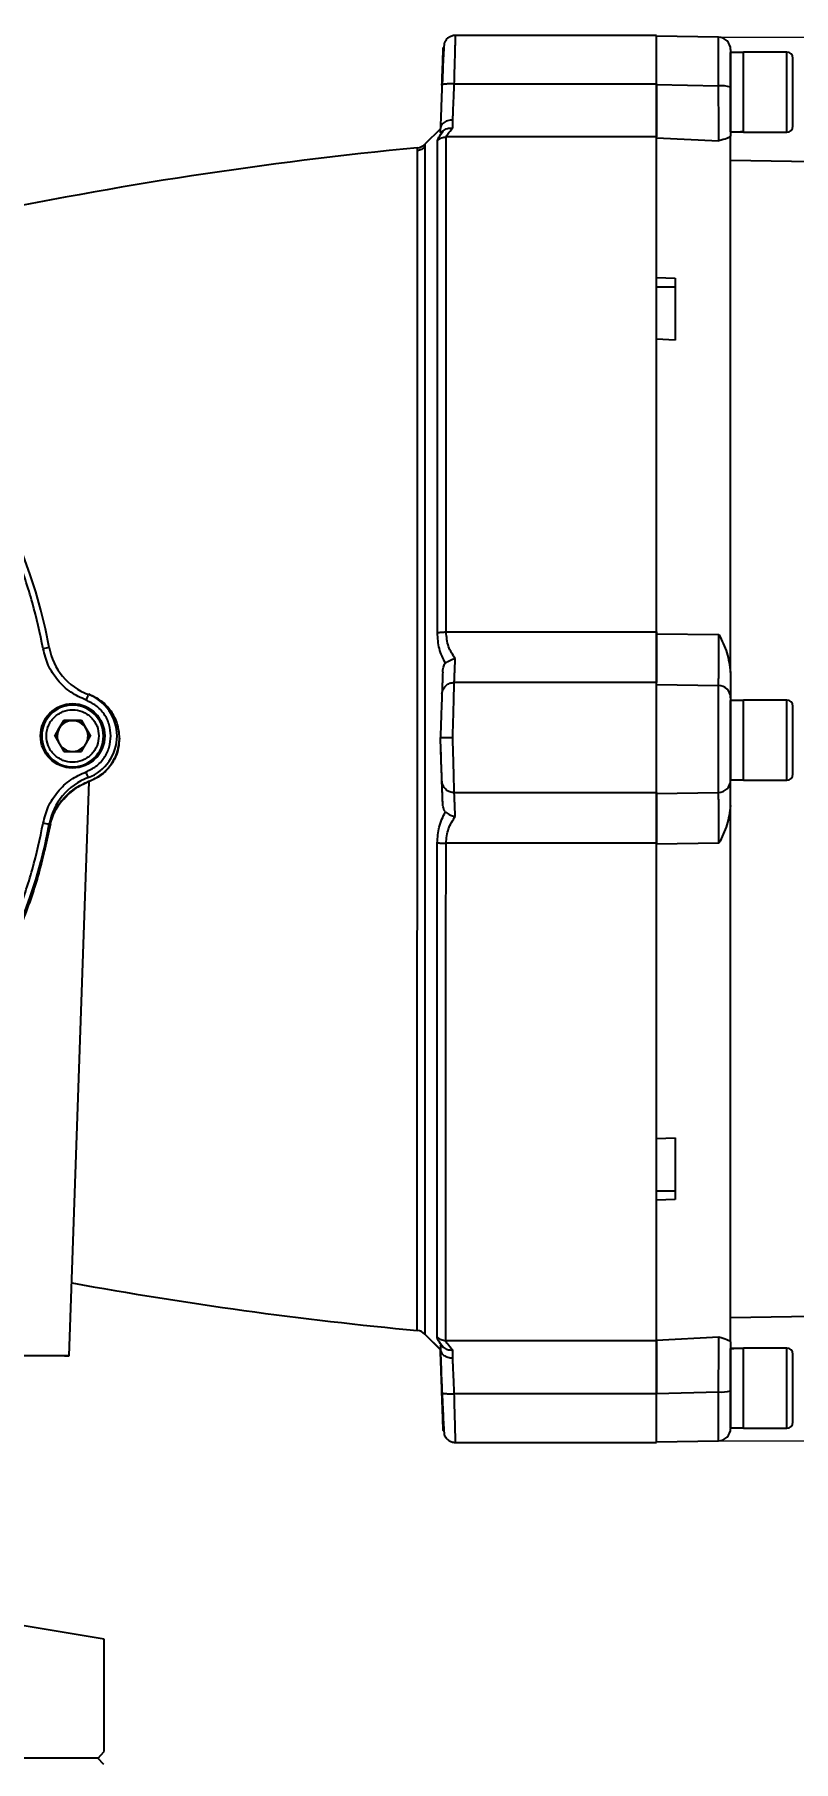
# Model space of a CAD drawing. Header units: millimetres. Extents: x 2371 to 4515, y 843 to 2359.
# Drawn here: x 3955.3 to 4078.2, y 1899.3 to 2179.2 of the extents above; entities that cross this region are included whole.
import ezdxf

# ---------------------------------------------------------------- set-up
doc = ezdxf.new("R2010")
doc.units = ezdxf.units.MM
doc.layers.add('AM_5', color=3, linetype='Continuous', lineweight=25)
doc.styles.add('SLDTEXTSTYLE1', font='txt.shx', dxfattribs={"width": 0.7, "bigfont": 'gbcbig.shx'})
doc.dimstyles.new('SLDDIMSTYLE12$0', dxfattribs={"dimtxt": 12, "dimasz": 10, "dimexe": 0, "dimexo": 0.0625, "dimgap": 0.875, "dimtad": 1, "dimdec": 1, "dimlfac": 1.8, "dimrnd": 1e-09, "dimzin": 12, "dimdsep": 46, "dimtxsty": 'SLDTEXTSTYLE1', "dimcen": 0.09, "dimdle": 8.16, "dimclrd": 3, "dimclre": 3, "dimadec": 0, "dimazin": 3, "dimtfac": 1, "dimtdec": 1, "dimtofl": 0, "dimtmove": 0, "dimatfit": 3, "dimfxl": 0, "dimfrac": 2, "dimtolj": 1, "dimlwd": 5, "dimlwe": 5, "dimarcsym": 0})

# ---------------------------------------------------------------- blocks, each defined once
blk = doc.blocks.new('*D52')
at = {"layer": 'AM_5', "color": 3, "lineweight": 5, "transparency": 16777216}
blk.add_line((4066.16, 2178.73), (4261.58, 2178.73), dxfattribs=at)
at = {"layer": 'AM_5', "color": 3, "linetype": 'Continuous', "lineweight": 5, "transparency": 16777216}
for p, q in [((4261.58, 2168.73), (4261.58, 1961.3)), ((4066.16, 1951.3), (4261.58, 1951.3))]:
    blk.add_line(p, q, dxfattribs=at)
at = {"layer": 'AM_5', "color": 3, "transparency": 16777216}
for points in [[(4259.92, 2168.73), (4263.25, 2168.73), (4261.58, 2178.73)], [(4259.92, 1961.3), (4263.25, 1961.3), (4261.58, 1951.3)]]:
    blk.add_solid(points, dxfattribs=at)
at = {"layer": 'Defpoints', "color": 0, "transparency": 16777216}
for p in [(4066.1, 2178.73), (4066.1, 1951.3), (4261.58, 1951.3)]:
    blk.add_point(p, dxfattribs=at)
at = {"layer": 'AM_5', "color": 0, "transparency": 16777216, "insert": (4254.71, 2065.01), "char_height": 12, "attachment_point": 5, "rotation": 90, "style": 'SLDTEXTSTYLE1'}
blk.add_mtext('\\A1;230', dxfattribs=at)

msp = doc.modelspace()

# ---------------------------------------------------------------- linework, layer by layer
at = {"color": 7, "linetype": 'Continuous', "lineweight": 25}
for p, q in [((4056.066, 2179.014), (4023.524, 2179.014)), ((4066.101, 2178.73), (4056.066, 2178.905)), ((4066.101, 2170.835), (4066.101, 2178.73)), ((4070.166, 2176.249), (4068.066, 2176.249)), ((4068.066, 2163.369), (4068.066, 2176.249)), ((4077.166, 2176.309), (4070.166, 2176.309)), ((4070.166, 2163.309), (4070.166, 2176.309)), ((4070.166, 2163.484), (4070.166, 2176.227)), ((4077.166, 2163.309), (4077.166, 2176.309)), ((4021.38, 2171.009), (4021.312, 2170.967)), ((4023.311, 2171.15), (4056.066, 2171.15)), ((4056.066, 2171.085), (4066.101, 2170.835)), ((4021.066, 2163.889), (4018.562, 2161.383)), ((4021.066, 2163.295), (4021.066, 2163.912)), ((4023.066, 2163.989), (4023.066, 2165.3)), ((4070.166, 2163.309), (4077.166, 2163.309)), ((4056.066, 2162.559), (4022.019, 2162.559)), ((4056.066, 2162.434), (4066.17, 2161.917)), ((4197.592, 2156.493), (4068.066, 2158.755)), ((4056.065, 2139.764), (4059.065, 2139.652)), ((4059.065, 2138.229), (4056.065, 2138.229)), ((4059.065, 2129.657), (4056.065, 2129.768)), ((4021.985, 2082.346), (4056.065, 2082.346)), ((4056.065, 2082.042), (4066.17, 2081.923)), ((4056.065, 2074.172), (4023.309, 2074.172)), ((4056.065, 2073.84), (4066.1, 2073.691)), ((4066.1, 2056.338), (4066.1, 2073.691)), ((4070.165, 2071.249), (4068.065, 2071.249)), ((4068.065, 2058.369), (4068.065, 2071.249)), ((4077.165, 2071.309), (4070.165, 2071.309)), ((4070.165, 2058.309), (4070.165, 2071.309)), ((4070.165, 2058.369), (4070.165, 2071.249)), ((4077.165, 2058.309), (4077.165, 2071.309)), ((3960.044, 2067.993), (3958.601, 2065.493)), ((3959.323, 2066.737), (3960.044, 2067.987)), ((3962.931, 2067.993), (3960.044, 2067.993)), ((3960.044, 2067.987), (3960.044, 2067.993)), ((3960.044, 2067.987), (3961.488, 2067.987)), ((3961.488, 2067.987), (3962.931, 2067.987)), ((3964.374, 2065.493), (3962.931, 2067.993)), ((3962.931, 2067.993), (3962.931, 2067.987)), ((3962.931, 2067.987), (3963.653, 2066.737)), ((3956.488, 2065.492), (3956.488, 2065.48)), ((3958.601, 2065.493), (3960.044, 2062.993)), ((3958.603, 2065.49), (3959.323, 2066.737)), ((3962.931, 2062.993), (3964.374, 2065.493)), ((3963.653, 2066.737), (3964.373, 2065.49)), ((3966.488, 2065.48), (3966.488, 2065.492)), ((3968.688, 2065.461), (3968.688, 2065.495)), ((3969.065, 2065.125), (3969.065, 2065.196)), ((4021.065, 2065.254), (4021.065, 2065.226)), ((3960.044, 2062.993), (3962.931, 2062.993)), ((3960.933, 1965.068), (3964.182, 2058.105)), ((3964.019, 2058.755), (3964.019, 2058.721)), ((3964.13, 2058.149), (3964.13, 2058.078)), ((4068.065, 2058.369), (4070.165, 2058.369)), ((4070.165, 2058.309), (4077.165, 2058.309)), ((4023.309, 2056.311), (4056.065, 2056.311)), ((4056.065, 2056.189), (4066.1, 2056.338)), ((3957.697, 2051.149), (3957.697, 2051.183)), ((3957.916, 2051.248), (3957.718, 2050.505)), ((4056.065, 2048.099), (4021.97, 2048.099)), ((4066.17, 2048.106), (4056.065, 2047.986)), ((4056.065, 2000.26), (4059.065, 2000.372)), ((4059.065, 1990.377), (4056.065, 1990.265)), ((4056.182, 1991.8), (4059.065, 1991.8)), ((4068.065, 1971.274), (4197.591, 1973.534)), ((4017.316, 1969.158), (4017.316, 1969.158)), ((4018.538, 1968.585), (4021.07, 1966.051)), ((4018.543, 1968.581), (4021.065, 1966.057)), ((4018.543, 1968.581), (4018.544, 1968.58)), ((4021.936, 1967.543), (4056.064, 1967.543)), ((4056.064, 1967.595), (4066.169, 1968.111)), ((4021.064, 1966.685), (4021.064, 1966.082)), ((4021.064, 1966.061), (4021.064, 1966.082)), ((4021.064, 1966.038), (4021.064, 1966.058)), ((4021.065, 1966.031), (4021.064, 1966.038)), ((4021.065, 1966.057), (4021.065, 1966.057)), ((4021.065, 1966.057), (4021.065, 1966.057)), ((4068.064, 1966.134), (4068.064, 1966.249)), ((4068.064, 1953.369), (4068.064, 1966.134)), ((4077.164, 1966.309), (4070.164, 1966.309)), ((4070.164, 1959.809), (4070.164, 1966.309)), ((4070.164, 1953.369), (4070.164, 1966.247)), ((4077.164, 1959.809), (4077.164, 1966.309)), ((4021.308, 1959.091), (4021.376, 1959.051)), ((4056.064, 1958.917), (4023.307, 1958.917)), ((4056.064, 1958.944), (4066.099, 1959.194)), ((4066.099, 1951.299), (4066.099, 1959.194)), ((4070.164, 1953.309), (4070.164, 1959.809)), ((4077.164, 1953.309), (4077.164, 1959.809)), ((4068.064, 1953.369), (4070.164, 1953.369)), ((4070.164, 1953.309), (4077.164, 1953.309)), ((4023.521, 1951.015), (4056.064, 1951.015)), ((4056.064, 1951.124), (4066.099, 1951.299)), ((3965.565, 1899.851), (3792.565, 1899.851)), ((3966.565, 1898.851), (3965.565, 1899.851))]:
    msp.add_line(p, q, dxfattribs=at)
at = {"linetype": 'ByBlock'}
for p, q in [((3966.582, 1919.119), (3943.548, 1922.988)), ((3966.582, 1900.925), (3966.582, 1919.119)), ((3965.582, 1899.8), (3966.582, 1900.925))]:
    msp.add_line(p, q, dxfattribs=at)
at = {"color": 7, "linetype": 'Continuous', "lineweight": 25, "flags": 128}
msp.add_lwpolyline([(4023.064, 1964.713), (4023.064, 1964.893), (4023.064, 1965.067), (4023.064, 1965.237), (4023.064, 1965.402), (4023.064, 1965.562), (4023.064, 1965.716), (4023.064, 1965.866), (4023.064, 1966.01)], dxfattribs=at)
at = {"color": 7, "linetype": 'Continuous', "lineweight": 25}
msp.add_circle((3961.488, 2065.498), 5.2, dxfattribs=at)
for centre, radius, start, end in [((4066.066, 2176.73), 2, 359.99969, 88.99969), ((4077.166, 2175.309), 1, 359.99969, 89.99969), ((4066.582, 2165.506), 5.35, 73.89589, 95.15802), ((4077.166, 2164.309), 1, 269.99969, 359.99969), ((4080.176, 1506.92), 656.897, 95.489386, 101.924805), ((4017.146, 2162.795), 2, 275.4893, 315.06662), ((3878.988, 2065.495), 80, 10.30617, 79.69396), ((3978.194, 1962.898), 118.693, 99.94425, 100.42679), ((3967.536, 2081.597), 10, 190.30615, 249.41337), ((4066.07, 2071.696), 1.995, 0.12453, 89.12989), ((4272.8, 1955.455), 330.126, 159.28349, 159.4567), ((3961.488, 2065.495), 7.2, 359.99987, 69.41339), ((4077.165, 2070.309), 1, 359.99969, 89.99969), ((3961.488, 2065.48), 5.2, 0.00011, 179.99974), ((3961.488, 2065.492), 5, 359.99995, 179.99959), ((3961.488, 2065.487), 2.5, 89.99966, 149.9996), ((3961.488, 2065.487), 2.5, 29.99978, 89.99971), ((3961.488, 2065.492), 5, 179.99978, 359.99975), ((3961.488, 2065.48), 5, 179.99978, 359.99975), ((3961.488, 2065.487), 2.5, 149.99962, 207.09742), ((3961.488, 2065.487), 2.5, 332.90197, 29.99975), ((3961.488, 2065.495), 7.2, 290.58661, 359.99981), ((3961.488, 2065.487), 2.5, 212.9021, 265.89476), ((3961.488, 2065.487), 2.5, 274.10462, 327.09726), ((3650.124, 1941.656), 335.026, 20.45808, 20.62944), ((3967.536, 2049.394), 10, 110.58663, 169.69385), ((4066.07, 2058.333), 1.995, 270.86948, 359.87485), ((4077.165, 2059.309), 1, 269.99969, 359.99969), ((3878.988, 2065.495), 80, 280.30604, 349.69383), ((3935.664, 1934.212), 119.028, 79.33268, 79.81423), ((3967.536, 2049.36), 10, 168.01767, 169.69388), ((3879.065, 2065.123), 80, 281.36448, 349.47139), ((3878.988, 2065.461), 80, 342.76842, 349.69388), ((4078.887, 2623.163), 656.897, 259.692209, 264.621686), ((4017.129, 1967.167), 2, 45.01628, 84.62182), ((4017.129, 1967.166), 2, 44.96902, 84.62197), ((4077.164, 1965.309), 1, 359.99969, 89.99969), ((4066.58, 1964.522), 5.35, 264.84135, 286.10349), ((4066.064, 1953.299), 2, 270.99969, 359.99969), ((4077.164, 1954.309), 1, 269.99969, 359.99969)]:
    msp.add_arc(centre, radius, start, end, dxfattribs=at)
for centre, major_axis, ratio, start_param, end_param in [((4068.066, 2169.809), (11.154, 0), 0.5773503, 4.712389, 4.9017857), ((4070.166, 2169.809), (11.154, 0), 0.5773503, 4.6181163, 4.712389), ((4021.187, 2061.511), (-3.458, 99.039), 0.0000745, 4.6429335, 4.7499054), ((4017.728, 2061.633), (-3.337, 95.576), 0.0000745, 3.1448209, 3.1516235), ((4068.064, 1959.809), (11.154, 0), 0.5773503, 1.4765235, 1.5707963), ((4070.164, 1959.809), (11.154, 0), 0.5773503, 1.5707963, 1.760193)]:
    msp.add_ellipse(centre, major_axis=major_axis, ratio=ratio, start_param=start_param, end_param=end_param, dxfattribs=at)
for points, knots in [([(4021.69, 2177.809), (4021.674, 2177.683), (4021.642, 2177.433), (4021.558, 2175.862), (4021.457, 2173.664), (4021.383, 2171.892), (4021.346, 2171.011)], [0, 0, 0, 0, 0.254696, 0.5062842, 0.7546307, 1, 1, 1, 1]), ([(4023.603, 2179.013), (4023.415, 2179.005), (4023.025, 2178.988), (4022.469, 2178.745), (4021.983, 2178.35), (4021.785, 2177.985), (4021.687, 2177.803)], [0, 0, 0, 0, 0.23334994, 0.48489099, 0.74450802, 1, 1, 1, 1]), ([(4023.311, 2171.15), (4023.327, 2171.749), (4023.358, 2172.889), (4023.409, 2174.781), (4023.45, 2176.258), (4023.479, 2177.318), (4023.495, 2177.925), (4023.515, 2178.667), (4023.53, 2179.179), (4023.525, 2178.991), (4023.524, 2178.979)], [0, 0, 0, 0, 0.1406686, 0.2673929, 0.4783479, 0.5663563, 0.6529404, 0.7381007, 0.9838874, 1, 1, 1, 1]), ([(4056.066, 2171.15), (4056.066, 2172.212), (4056.066, 2174.338), (4056.066, 2176.907), (4056.066, 2178.675), (4056.066, 2178.899), (4056.066, 2179.011)], [0, 0, 0, 0, 0.2503661, 0.5007322, 0.7510982, 1, 1, 1, 1]), ([(4021.414, 2173.852), (4021.423, 2174.121), (4021.46, 2175.165), (4021.494, 2176.162), (4021.521, 2176.936), (4021.524, 2177.007), (4021.525, 2177.049)], [0, 0, 0, 0, 0.1366129, 0.5304212, 0.7239462, 1, 1, 1, 1]), ([(4078.166, 2169.809), (4078.166, 2170.501), (4078.166, 2171.565), (4078.166, 2172.846), (4078.166, 2173.727), (4078.166, 2174.437), (4078.166, 2175.122), (4078.166, 2175.235), (4078.166, 2175.309)], [0, 0, 0, 0, 0.2394568, 0.3683607, 0.5, 0.6316393, 0.7605432, 1, 1, 1, 1]), ([(4021.312, 2170.938), (4021.338, 2171.679), (4021.375, 2172.733), (4021.405, 2173.596), (4021.414, 2173.852)], [0, 0, 0, 0, 0.7030079, 1, 1, 1, 1]), ([(4021.312, 2170.967), (4021.294, 2170.446), (4021.259, 2169.43), (4021.209, 2168.008), (4021.141, 2166.061), (4021.097, 2164.816), (4021.066, 2163.93)], [0, 0, 0, 0, 0.1983107, 0.386023, 0.5632417, 1, 1, 1, 1]), ([(4023.311, 2171.15), (4023.06, 2171.155), (4022.674, 2171.163), (4022.21, 2171.148), (4021.89, 2171.127), (4021.635, 2171.095), (4021.431, 2171.057), (4021.397, 2171.025), (4021.38, 2171.009)], [0, 0, 0, 0, 0.2702959, 0.4157421, 0.5642569, 0.7127719, 0.8582187, 1, 1, 1, 1]), ([(4023.066, 2165.3), (4023.097, 2166.049), (4023.148, 2167.245), (4023.234, 2169.299), (4023.284, 2170.512), (4023.311, 2171.15)], [0, 0, 0, 0, 0.442556, 0.7070771, 1, 1, 1, 1]), ([(4056.066, 2162.434), (4056.066, 2162.715), (4056.066, 2163.277), (4056.066, 2165.295), (4056.066, 2167.944), (4056.066, 2170.037), (4056.066, 2171.085)], [0, 0, 0, 0, 0.25004665, 0.49944856, 0.74939592, 1, 1, 1, 1]), ([(4066.17, 2161.917), (4066.17, 2162.192), (4066.169, 2162.563), (4066.163, 2163.518), (4066.159, 2164.196), (4066.154, 2165.011), (4066.144, 2166.03), (4066.131, 2167.341), (4066.118, 2168.97), (4066.106, 2170.194), (4066.101, 2170.835)], [0, 0, 0, 0, 0.2442896, 0.3290361, 0.4144898, 0.500125, 0.5979924, 0.7157703, 0.8510724, 1, 1, 1, 1]), ([(4068.066, 2170.647), (4068.066, 2169.887), (4068.066, 2168.372), (4068.066, 2166.243), (4068.066, 2164.286), (4068.066, 2163.222), (4068.066, 2162.688)], [0, 0, 0, 0, 0.2507669, 0.5000113, 0.749245, 1, 1, 1, 1]), ([(4078.166, 2164.309), (4078.166, 2164.382), (4078.166, 2164.495), (4078.166, 2165.181), (4078.166, 2165.891), (4078.166, 2166.772), (4078.166, 2168.053), (4078.166, 2169.117), (4078.166, 2169.809)], [0, 0, 0, 0, 0.2394568, 0.3683607, 0.5, 0.6316393, 0.7605432, 1, 1, 1, 1]), ([(4020.605, 2161.981), (4020.645, 2162.144), (4020.73, 2162.484), (4021.253, 2163.184), (4021.526, 2163.549)], [0, 0, 0, 0, 0.4772622, 1, 1, 1, 1]), ([(4023.066, 2165.3), (4022.921, 2165.295), (4022.633, 2165.285), (4022.206, 2165.183), (4021.822, 2165.019), (4021.508, 2164.8), (4021.275, 2164.548), (4021.109, 2164.257), (4021.081, 2164.042), (4021.066, 2163.93)], [0, 0, 0, 0, 0.14037969, 0.27934696, 0.43421745, 0.57550646, 0.70514845, 0.84665009, 1, 1, 1, 1]), ([(4021.526, 2163.549), (4021.471, 2163.501), (4021.339, 2163.386), (4021.173, 2163.273), (4021.08, 2163.244), (4021.07, 2163.28), (4021.066, 2163.295)], [0, 0, 0, 0, 0.1458908, 0.3468199, 0.7287309, 1, 1, 1, 1]), ([(4021.526, 2163.55), (4021.623, 2163.626), (4021.823, 2163.784), (4022.186, 2163.926), (4022.604, 2164.012), (4022.899, 2163.998), (4023.066, 2163.989)], [0, 0, 0, 0, 0.23953147, 0.4944886, 0.71426187, 1, 1, 1, 1]), ([(4022.019, 2162.559), (4022.073, 2162.716), (4022.18, 2163.031), (4022.769, 2163.668), (4023.066, 2163.989)], [0, 0, 0, 0, 0.4963659, 1, 1, 1, 1]), ([(4017.316, 1969.158), (4017.316, 1969.248), (4017.317, 1969.428), (4017.317, 1970.774), (4017.317, 1972.94), (4017.317, 1976.021), (4017.318, 1980.005), (4017.318, 1983.713), (4017.318, 1986.557), (4017.319, 1988.189), (4017.319, 1989.892), (4017.319, 1991.666), (4017.319, 1993.511), (4017.319, 1995.425), (4017.32, 1998.311), (4017.32, 2002.485), (4017.321, 2008.35), (4017.322, 2015.214), (4017.323, 2022.16), (4017.323, 2028.932), (4017.324, 2035.302), (4017.325, 2042.152), (4017.325, 2049.464), (4017.326, 2057.21), (4017.327, 2065.225), (4017.327, 2073.23), (4017.328, 2080.945), (4017.329, 2088.23), (4017.329, 2095.056), (4017.33, 2101.408), (4017.331, 2107.493), (4017.331, 2113.264), (4017.332, 2118.677), (4017.333, 2122.537), (4017.333, 2125.092), (4017.333, 2126.537), (4017.333, 2127.923), (4017.333, 2129.251), (4017.334, 2130.522), (4017.334, 2131.738), (4017.334, 2134.855), (4017.335, 2139.579), (4017.335, 2145.304), (4017.336, 2150.148), (4017.336, 2154.093), (4017.336, 2157.139), (4017.337, 2159.27), (4017.337, 2160.58), (4017.337, 2160.73), (4017.337, 2160.804)], [0, 0, 0, 0, 0.0296529, 0.0597596, 0.0903203, 0.121335, 0.1528036, 0.1847262, 0.1939339, 0.2031788, 0.2124607, 0.2217798, 0.231136, 0.2405293, 0.2499597, 0.2723294, 0.297237, 0.3246821, 0.3546643, 0.3760668, 0.3985975, 0.4222564, 0.4470433, 0.4729582, 0.5000012, 0.5269362, 0.5527631, 0.5774817, 0.6010919, 0.6235936, 0.6449867, 0.6676297, 0.6888821, 0.7087436, 0.7151195, 0.7213375, 0.7273978, 0.7333003, 0.739045, 0.7446319, 0.750061, 0.7827354, 0.8150007, 0.8468569, 0.878304, 0.9093419, 0.9399706, 0.97019, 1, 1, 1, 1]), ([(4018.568, 2160.938), (4018.388, 2160.787), (4018.029, 2160.486), (4017.568, 2160.399), (4017.337, 2160.356)], [0, 0, 0, 0, 0.49992892, 1, 1, 1, 1]), ([(4018.561, 2160.928), (4018.561, 2160.539), (4018.561, 2159.76), (4018.561, 2157.431), (4018.561, 2154.275), (4018.56, 2150.24), (4018.56, 2145.391), (4018.559, 2139.765), (4018.559, 2133.421), (4018.558, 2126.418), (4018.557, 2118.823), (4018.557, 2110.711), (4018.556, 2102.158), (4018.555, 2093.248), (4018.554, 2084.065), (4018.553, 2074.699), (4018.552, 2065.239), (4018.551, 2055.777), (4018.55, 2046.404), (4018.549, 2037.209), (4018.549, 2028.281), (4018.548, 2019.707), (4018.547, 2011.568), (4018.546, 2003.944), (4018.546, 1996.907), (4018.545, 1990.525), (4018.544, 1984.86), (4018.544, 1979.965), (4018.544, 1975.89), (4018.543, 1972.668), (4018.543, 1970.352), (4018.543, 1968.88), (4018.543, 1968.681), (4018.543, 1968.581)], [0, 0, 0, 0, 0.03199971, 0.06426639, 0.09653306, 0.12879974, 0.16106642, 0.19333309, 0.22559977, 0.25786645, 0.29013312, 0.3223998, 0.35466647, 0.38693315, 0.41919983, 0.4514665, 0.48373318, 0.51599986, 0.54826653, 0.58053321, 0.61279988, 0.64506656, 0.67733324, 0.70959991, 0.74186659, 0.77413327, 0.80639994, 0.83866662, 0.87093329, 0.90319997, 0.93546665, 0.96773332, 1, 1, 1, 1]), ([(4018.562, 2161.373), (4018.562, 2161.378), (4018.562, 2161.382), (4018.561, 2160.932), (4018.561, 2160.928)], [0, 0, 0, 0, 0.9916131, 1, 1, 1, 1]), ([(4020.57, 2082.244), (4020.571, 2084.98), (4020.574, 2090.356), (4020.577, 2098.069), (4020.58, 2105.301), (4020.583, 2112.022), (4020.586, 2118.224), (4020.589, 2124.782), (4020.592, 2131.441), (4020.595, 2137.91), (4020.597, 2143.349), (4020.6, 2147.849), (4020.602, 2151.508), (4020.603, 2154.432), (4020.604, 2156.725), (4020.605, 2158.643), (4020.606, 2160.145), (4020.606, 2161.257), (4020.605, 2161.763), (4020.605, 2161.981)], [0, 0, 0, 0, 0.069544, 0.1366662, 0.2013664, 0.2636441, 0.3234991, 0.380931, 0.462516, 0.5386511, 0.6093347, 0.6745656, 0.7343428, 0.7886652, 0.8375319, 0.880942, 0.9303299, 0.9700165, 1, 1, 1, 1]), ([(4020.605, 2161.981), (4020.702, 2162.067), (4020.899, 2162.24), (4021.252, 2162.42), (4021.63, 2162.538), (4021.89, 2162.552), (4022.019, 2162.559)], [0, 0, 0, 0, 0.249112, 0.5020683, 0.7539601, 1, 1, 1, 1]), ([(4021.985, 2082.346), (4021.986, 2085.303), (4021.989, 2091.151), (4021.992, 2099.577), (4021.996, 2107.556), (4021.999, 2115.835), (4022.003, 2124.198), (4022.006, 2132.371), (4022.009, 2139.536), (4022.012, 2145.696), (4022.014, 2150.869), (4022.016, 2155.099), (4022.018, 2158.417), (4022.019, 2160.95), (4022.019, 2162.03), (4022.019, 2162.559)], [0, 0, 0, 0, 0.07474512, 0.1478589, 0.21934128, 0.28919219, 0.37976848, 0.46744598, 0.55222439, 0.63410347, 0.71308294, 0.78916257, 0.86234211, 0.93262132, 1, 1, 1, 1]), ([(4056.065, 2149.903), (4056.065, 2149.99), (4056.065, 2151.706), (4056.065, 2154.421), (4056.066, 2157.931), (4056.066, 2160.667), (4056.066, 2161.845), (4056.066, 2162.434)], [0, 0, 0, 0, 0.0131672, 0.2598754, 0.5065836, 0.7532918, 1, 1, 1, 1]), ([(4068.066, 2162.688), (4067.92, 2162.568), (4067.627, 2162.327), (4066.657, 2162.054), (4066.17, 2161.917)], [0, 0, 0, 0, 0.4975573, 1, 1, 1, 1]), ([(4056.065, 2139.764), (4056.065, 2141.709), (4056.065, 2143.751), (4056.065, 2145.452), (4056.065, 2145.533)], [0, 0, 0, 0, 0.9524087, 1, 1, 1, 1]), ([(3956.713, 2079.631), (3956.187, 2082.127), (3955.124, 2087.164), (3952.586, 2094.541), (3949.316, 2101.783), (3945.254, 2108.762), (3940.442, 2115.365), (3934.95, 2121.459), (3928.856, 2126.952), (3922.253, 2131.763), (3915.274, 2135.826), (3908.032, 2139.095), (3900.655, 2141.634), (3895.617, 2142.696), (3893.121, 2143.223)], [0, 0, 0, 0, 0.07995876, 0.16137147, 0.24414236, 0.32889261, 0.41421659, 0.49999999, 0.58577836, 0.67110241, 0.75585763, 0.83862366, 0.92003884, 1, 1, 1, 1]), ([(4056.065, 2129.768), (4056.065, 2131.001), (4056.065, 2133.986), (4056.065, 2136.659), (4056.065, 2138.229)], [0, 0, 0, 0, 0.4130428, 1, 1, 1, 1]), ([(4020.57, 2082.244), (4020.667, 2082.26), (4020.863, 2082.29), (4021.215, 2082.322), (4021.593, 2082.343), (4021.855, 2082.345), (4021.985, 2082.346)], [0, 0, 0, 0, 0.2475722, 0.5, 0.7524278, 1, 1, 1, 1]), ([(4021.876, 2077.283), (4021.497, 2078.042), (4020.76, 2079.517), (4020.632, 2081.353), (4020.57, 2082.244)], [0, 0, 0, 0, 0.5146876, 1, 1, 1, 1]), ([(4023.471, 2078.027), (4023.054, 2078.649), (4022.228, 2079.881), (4022.066, 2081.53), (4021.985, 2082.346)], [0, 0, 0, 0, 0.5050283, 1, 1, 1, 1]), ([(4056.065, 2073.84), (4056.065, 2074.066), (4056.065, 2074.519), (4056.065, 2076.397), (4056.065, 2078.942), (4056.065, 2081.008), (4056.065, 2082.042)], [0, 0, 0, 0, 0.2500652, 0.4994456, 0.7493864, 1, 1, 1, 1]), ([(3963.668, 2071.302), (3962.821, 2071.692), (3961.098, 2072.488), (3959.006, 2074.478), (3957.422, 2076.891), (3956.947, 2078.728), (3956.713, 2079.631)], [0, 0, 0, 0, 0.2457963, 0.5, 0.7542037, 1, 1, 1, 1]), ([(4066.1, 2073.691), (4066.106, 2073.787), (4066.117, 2073.972), (4066.129, 2074.574), (4066.139, 2075.189), (4066.147, 2075.731), (4066.159, 2076.826), (4066.167, 2078.785), (4066.169, 2080.892), (4066.17, 2081.923)], [0, 0, 0, 0, 0.1490589, 0.284486, 0.365253, 0.4374072, 0.5004523, 0.7554674, 1, 1, 1, 1]), ([(4066.17, 2081.923), (4066.657, 2080.952), (4067.627, 2079.018), (4067.919, 2076.872), (4068.065, 2075.804)], [0, 0, 0, 0, 0.5024427, 1, 1, 1, 1]), ([(4021.435, 2075.823), (4021.456, 2076.093), (4021.487, 2076.497), (4021.651, 2076.974), (4021.781, 2077.188), (4021.861, 2077.268), (4021.876, 2077.283)], [0, 0, 0, 0, 0.5019977, 0.7519527, 0.9535485, 1, 1, 1, 1]), ([(4021.876, 2077.283), (4021.974, 2077.366), (4022.176, 2077.539), (4022.567, 2077.753), (4023.007, 2077.928), (4023.315, 2077.994), (4023.471, 2078.027)], [0, 0, 0, 0, 0.2386671, 0.4926942, 0.7442037, 1, 1, 1, 1]), ([(4023.309, 2074.172), (4023.314, 2074.282), (4023.323, 2074.506), (4023.358, 2075.308), (4023.405, 2076.45), (4023.449, 2077.495), (4023.471, 2078.027)], [0, 0, 0, 0, 0.2356127, 0.4808109, 0.7356041, 1, 1, 1, 1]), ([(4021.435, 2075.823), (4021.419, 2075.371), (4021.388, 2074.465), (4021.351, 2073.419), (4021.323, 2072.614), (4021.314, 2072.376), (4021.31, 2072.257)], [0, 0, 0, 0, 0.2423696, 0.4853152, 0.7431963, 1, 1, 1, 1]), ([(4021.31, 2072.257), (4021.345, 2072.5), (4021.419, 2073.007), (4021.887, 2073.651), (4022.551, 2074.091), (4023.063, 2074.146), (4023.309, 2074.172)], [0, 0, 0, 0, 0.2409388, 0.5005407, 0.7598409, 1, 1, 1, 1]), ([(4023.066, 2065.258), (4023.086, 2066.004), (4023.12, 2067.259), (4023.177, 2069.311), (4023.235, 2071.461), (4023.289, 2073.452), (4023.302, 2073.937), (4023.309, 2074.172)], [0, 0, 0, 0, 0.1721657, 0.2895759, 0.5005369, 0.7581236, 1, 1, 1, 1]), ([(4056.065, 2060.764), (4056.065, 2061.19), (4056.065, 2062.517), (4056.065, 2065.278), (4056.065, 2068.51), (4056.065, 2071.328), (4056.065, 2073.434), (4056.065, 2073.926), (4056.065, 2074.172)], [0, 0, 0, 0, 0.0861586, 0.2689269, 0.4516951, 0.6344634, 0.8172317, 1, 1, 1, 1]), ([(4068.065, 2075.804), (4068.065, 2075.251), (4068.065, 2074.15), (4068.065, 2072.93), (4068.065, 2072.043), (4068.065, 2071.815), (4068.065, 2071.7)], [0, 0, 0, 0, 0.250755, 0.4999887, 0.7492331, 1, 1, 1, 1]), ([(3967.688, 2065.498), (3967.635, 2066.109), (3967.528, 2067.362), (3966.657, 2069.078), (3965.357, 2070.496), (3964.222, 2071.037), (3963.668, 2071.302)], [0, 0, 0, 0, 0.24417795, 0.5, 0.75582205, 1, 1, 1, 1]), ([(4021.31, 2072.257), (4021.303, 2072.063), (4021.29, 2071.677), (4021.232, 2070.017), (4021.154, 2067.806), (4021.095, 2066.105), (4021.065, 2065.254)], [0, 0, 0, 0, 0.2501088, 0.5000493, 0.7500207, 1, 1, 1, 1]), ([(3957.238, 2065.493), (3957.294, 2066.028), (3957.382, 2066.85), (3957.912, 2067.84), (3958.46, 2068.52), (3959.141, 2069.072), (3960.131, 2069.585), (3961.488, 2069.846), (3962.845, 2069.585), (3963.834, 2069.072), (3964.515, 2068.52), (3965.064, 2067.84), (3965.594, 2066.85), (3965.681, 2066.028), (3965.738, 2065.493)], [0, 0, 0, 0, 0.11972842, 0.18418033, 0.25, 0.31581967, 0.38027158, 0.5, 0.61972842, 0.68418033, 0.75, 0.81581967, 0.88027158, 1, 1, 1, 1]), ([(4078.165, 2059.309), (4078.165, 2059.382), (4078.165, 2059.495), (4078.165, 2060.181), (4078.165, 2060.891), (4078.165, 2061.772), (4078.165, 2063.053), (4078.165, 2064.809), (4078.165, 2066.565), (4078.165, 2067.846), (4078.165, 2068.727), (4078.165, 2069.437), (4078.165, 2070.122), (4078.165, 2070.235), (4078.165, 2070.309)], [0, 0, 0, 0, 0.1197284, 0.1841803, 0.25, 0.3158197, 0.3802716, 0.5, 0.6197284, 0.6841803, 0.75, 0.8158197, 0.8802716, 1, 1, 1, 1]), ([(3965.738, 2065.493), (3965.681, 2064.959), (3965.594, 2064.136), (3965.064, 2063.146), (3964.515, 2062.467), (3963.834, 2061.915), (3962.845, 2061.401), (3961.488, 2061.141), (3960.131, 2061.401), (3959.141, 2061.915), (3958.46, 2062.467), (3957.912, 2063.147), (3957.382, 2064.136), (3957.294, 2064.959), (3957.238, 2065.493)], [0, 0, 0, 0, 0.1197284, 0.1841803, 0.25, 0.3158197, 0.3802716, 0.5, 0.6197284, 0.6841803, 0.75, 0.8158197, 0.8802716, 1, 1, 1, 1]), ([(3963.668, 2059.693), (3964.222, 2059.958), (3965.357, 2060.499), (3966.657, 2061.917), (3967.528, 2063.633), (3967.635, 2064.886), (3967.688, 2065.498)], [0, 0, 0, 0, 0.244178, 0.5, 0.755822, 1, 1, 1, 1]), ([(4021.065, 2065.254), (4021.085, 2065.255), (4021.117, 2065.256), (4021.335, 2065.257), (4021.604, 2065.257), (4021.949, 2065.257), (4022.43, 2065.257), (4022.816, 2065.258), (4023.066, 2065.258)], [0, 0, 0, 0, 0.2060336, 0.3367467, 0.4847907, 0.6326865, 0.7619928, 1, 1, 1, 1]), ([(4021.31, 2058.225), (4021.303, 2058.424), (4021.289, 2058.821), (4021.231, 2060.494), (4021.154, 2062.709), (4021.095, 2064.406), (4021.065, 2065.254)], [0, 0, 0, 0, 0.2517027, 0.5016332, 0.7507978, 1, 1, 1, 1]), ([(4023.309, 2056.311), (4023.302, 2056.551), (4023.289, 2057.048), (4023.234, 2059.058), (4023.176, 2061.216), (4023.12, 2063.264), (4023.086, 2064.515), (4023.066, 2065.258)], [0, 0, 0, 0, 0.2427621, 0.5013465, 0.7114494, 0.8284362, 1, 1, 1, 1]), ([(3969.065, 2065.125), (3969.029, 2064.568), (3968.963, 2063.534), (3968.397, 2061.869), (3967.411, 2060.283), (3965.913, 2058.882), (3964.718, 2058.343), (3964.13, 2058.078)], [0, 0, 0, 0, 0.1824675, 0.3387374, 0.5719456, 0.7894595, 1, 1, 1, 1]), ([(3956.713, 2051.364), (3956.947, 2052.267), (3957.422, 2054.104), (3959.006, 2056.517), (3961.098, 2058.507), (3962.821, 2059.303), (3963.668, 2059.693)], [0, 0, 0, 0, 0.2457963, 0.5, 0.7542037, 1, 1, 1, 1]), ([(3964.13, 2058.078), (3963.304, 2057.711), (3961.595, 2056.952), (3960.334, 2055.569), (3959.683, 2054.855)], [0, 0, 0, 0, 0.4833289, 1, 1, 1, 1]), ([(4023.309, 2056.311), (4023.063, 2056.337), (4022.551, 2056.391), (4021.887, 2056.831), (4021.418, 2057.475), (4021.345, 2057.981), (4021.31, 2058.225)], [0, 0, 0, 0, 0.2401596, 0.4994595, 0.7590609, 1, 1, 1, 1]), ([(4021.435, 2054.638), (4021.419, 2055.1), (4021.386, 2056.025), (4021.35, 2057.074), (4021.322, 2057.867), (4021.314, 2058.106), (4021.31, 2058.225)], [0, 0, 0, 0, 0.2474466, 0.4951672, 0.7474842, 1, 1, 1, 1]), ([(4068.065, 2054.225), (4068.065, 2054.777), (4068.065, 2055.879), (4068.065, 2057.098), (4068.065, 2057.985), (4068.065, 2058.214), (4068.065, 2058.328)], [0, 0, 0, 0, 0.250755, 0.4999887, 0.7492331, 1, 1, 1, 1]), ([(4021.873, 2053.185), (4021.811, 2053.261), (4021.662, 2053.441), (4021.49, 2053.95), (4021.456, 2054.371), (4021.435, 2054.638)], [0, 0, 0, 0, 0.2096697, 0.4969081, 1, 1, 1, 1]), ([(4023.47, 2052.439), (4023.448, 2052.971), (4023.405, 2054.017), (4023.357, 2055.162), (4023.323, 2055.97), (4023.314, 2056.199), (4023.309, 2056.311)], [0, 0, 0, 0, 0.26432, 0.5190878, 0.7643113, 1, 1, 1, 1]), ([(4056.065, 2047.986), (4056.065, 2049.019), (4056.065, 2051.08), (4056.065, 2053.624), (4056.065, 2055.506), (4056.065, 2055.961), (4056.065, 2056.189)], [0, 0, 0, 0, 0.2500466, 0.4994486, 0.7493959, 1, 1, 1, 1]), ([(4066.17, 2048.106), (4066.169, 2049.14), (4066.168, 2050.532), (4066.163, 2052.067), (4066.158, 2052.947), (4066.153, 2053.786), (4066.143, 2054.612), (4066.13, 2055.394), (4066.117, 2056.056), (4066.106, 2056.241), (4066.1, 2056.338)], [0, 0, 0, 0, 0.2442896, 0.329036, 0.4144898, 0.500125, 0.5979924, 0.7157703, 0.8510724, 1, 1, 1, 1]), ([(4068.065, 2054.225), (4067.919, 2053.157), (4067.627, 2051.01), (4066.657, 2049.077), (4066.17, 2048.106)], [0, 0, 0, 0, 0.4975573, 1, 1, 1, 1]), ([(3893.121, 1987.772), (3895.617, 1988.299), (3900.655, 1989.361), (3908.032, 1991.9), (3915.274, 1995.169), (3922.253, 1999.232), (3928.856, 2004.043), (3934.949, 2009.536), (3940.442, 2015.629), (3945.254, 2022.232), (3949.316, 2029.211), (3952.586, 2036.453), (3955.124, 2043.83), (3956.187, 2048.868), (3956.713, 2051.364)], [0, 0, 0, 0, 0.0799588, 0.1613715, 0.2441424, 0.3288926, 0.4142166, 0.5, 0.5857784, 0.6711024, 0.7558576, 0.8386237, 0.9200388, 1, 1, 1, 1]), ([(4020.556, 2048.2), (4020.615, 2049.069), (4020.742, 2050.914), (4021.482, 2052.399), (4021.873, 2053.185)], [0, 0, 0, 0, 0.4710631, 1, 1, 1, 1]), ([(4021.873, 2053.185), (4021.962, 2053.108), (4022.146, 2052.95), (4022.484, 2052.757), (4022.924, 2052.562), (4023.26, 2052.487), (4023.47, 2052.439)], [0, 0, 0, 0, 0.2180112, 0.4512605, 0.6551007, 1, 1, 1, 1]), ([(4021.97, 2048.099), (4022.052, 2048.919), (4022.218, 2050.576), (4023.05, 2051.814), (4023.47, 2052.439)], [0, 0, 0, 0, 0.4949431, 1, 1, 1, 1]), ([(4020.521, 1968.121), (4020.521, 1968.662), (4020.522, 1969.767), (4020.523, 1972.34), (4020.524, 1975.698), (4020.526, 1979.962), (4020.529, 1985.161), (4020.531, 1991.335), (4020.534, 1998.499), (4020.538, 2006.652), (4020.541, 2014.979), (4020.545, 2023.207), (4020.548, 2031.128), (4020.552, 2039.481), (4020.554, 2045.273), (4020.556, 2048.2)], [0, 0, 0, 0, 0.0678553, 0.1385233, 0.2120041, 0.2882979, 0.3674046, 0.4493245, 0.5340576, 0.6216041, 0.7119641, 0.781597, 0.8528139, 0.9256148, 1, 1, 1, 1]), ([(4020.556, 2048.2), (4020.653, 2048.185), (4020.85, 2048.155), (4021.204, 2048.124), (4021.581, 2048.103), (4021.842, 2048.101), (4021.97, 2048.099)], [0, 0, 0, 0, 0.2497399, 0.5029105, 0.7545831, 1, 1, 1, 1]), ([(4021.936, 1967.543), (4021.936, 1968.083), (4021.937, 1969.186), (4021.938, 1971.753), (4021.94, 1975.105), (4021.941, 1979.368), (4021.944, 1984.574), (4021.946, 1990.766), (4021.949, 1997.963), (4021.953, 2006.164), (4021.956, 2014.552), (4021.96, 2022.85), (4021.963, 2030.846), (4021.967, 2039.285), (4021.969, 2045.14), (4021.97, 2048.099)], [0, 0, 0, 0, 0.06735202, 0.13760942, 0.210772, 0.28683951, 0.36581171, 0.44768837, 0.53246921, 0.62015397, 0.71074238, 0.78060555, 0.85210293, 0.92523443, 1, 1, 1, 1]), ([(4056.065, 1991.8), (4056.065, 1993.369), (4056.065, 1996.042), (4056.065, 1999.027), (4056.065, 2000.26)], [0, 0, 0, 0, 0.5869572, 1, 1, 1, 1]), ([(4021.516, 1966.439), (4021.221, 1966.831), (4020.657, 1967.582), (4020.565, 1967.947), (4020.521, 1968.121)], [0, 0, 0, 0, 0.5227417, 1, 1, 1, 1]), ([(4020.521, 1968.121), (4020.618, 1968.036), (4020.814, 1967.863), (4021.166, 1967.683), (4021.544, 1967.565), (4021.806, 1967.551), (4021.936, 1967.543)], [0, 0, 0, 0, 0.24757148, 0.49999997, 0.75242847, 1, 1, 1, 1]), ([(4023.064, 1966.01), (4022.745, 1966.354), (4022.111, 1967.035), (4021.994, 1967.375), (4021.936, 1967.543)], [0, 0, 0, 0, 0.5038209, 1, 1, 1, 1]), ([(4056.064, 1958.944), (4056.064, 1959.989), (4056.064, 1962.078), (4056.064, 1964.726), (4056.064, 1966.748), (4056.064, 1967.312), (4056.064, 1967.595)], [0, 0, 0, 0, 0.2500652, 0.4994456, 0.7493864, 1, 1, 1, 1]), ([(4066.099, 1959.194), (4066.105, 1959.835), (4066.116, 1961.058), (4066.129, 1962.537), (4066.139, 1963.626), (4066.147, 1964.392), (4066.158, 1965.68), (4066.167, 1967.26), (4066.168, 1967.831), (4066.169, 1968.111)], [0, 0, 0, 0, 0.1490589, 0.284486, 0.365253, 0.4374072, 0.5004523, 0.7554674, 1, 1, 1, 1]), ([(4066.169, 1968.111), (4066.656, 1967.974), (4067.626, 1967.702), (4067.919, 1967.461), (4068.064, 1967.341)], [0, 0, 0, 0, 0.5024427, 1, 1, 1, 1]), ([(4068.064, 1967.341), (4068.064, 1966.807), (4068.064, 1965.742), (4068.064, 1963.785), (4068.064, 1961.657), (4068.064, 1960.142), (4068.064, 1959.382)], [0, 0, 0, 0, 0.250755, 0.4999887, 0.7492331, 1, 1, 1, 1]), ([(4021.064, 1966.685), (4021.078, 1966.71), (4021.097, 1966.746), (4021.26, 1966.65), (4021.387, 1966.553), (4021.483, 1966.468), (4021.516, 1966.439)], [0, 0, 0, 0, 0.5401867, 0.7445987, 0.9130344, 1, 1, 1, 1]), ([(4021.064, 1966.082), (4021.065, 1966.081), (4021.065, 1966.08), (4021.065, 1966.073), (4021.065, 1966.067), (4021.065, 1966.064)], [0, 0, 0, 0, 0.54335301, 0.77773033, 1, 1, 1, 1]), ([(4021.065, 1966.064), (4021.098, 1965.893), (4021.164, 1965.545), (4021.606, 1965.095), (4022.15, 1964.838), (4022.659, 1964.726), (4022.929, 1964.718), (4023.064, 1964.713)], [0, 0, 0, 0, 0.2379715, 0.4837417, 0.7373053, 0.8676645, 1, 1, 1, 1]), ([(4021.065, 1966.064), (4021.075, 1965.787), (4021.094, 1965.233), (4021.126, 1964.314), (4021.17, 1963.064), (4021.23, 1961.341), (4021.281, 1959.87), (4021.308, 1959.091)], [0, 0, 0, 0, 0.144554, 0.2884649, 0.4330404, 0.6996445, 1, 1, 1, 1]), ([(4021.308, 1959.062), (4021.29, 1959.58), (4021.255, 1960.588), (4021.206, 1962), (4021.138, 1963.922), (4021.095, 1965.155), (4021.065, 1966.031)], [0, 0, 0, 0, 0.1994959, 0.3879677, 0.5656023, 1, 1, 1, 1]), ([(4021.516, 1966.439), (4021.614, 1966.363), (4021.814, 1966.207), (4022.176, 1966.068), (4022.597, 1965.983), (4022.894, 1966), (4023.064, 1966.01)], [0, 0, 0, 0, 0.2404123, 0.494136, 0.7097519, 1, 1, 1, 1]), ([(4023.307, 1958.917), (4023.281, 1959.547), (4023.231, 1960.744), (4023.146, 1962.775), (4023.096, 1963.967), (4023.064, 1964.713)], [0, 0, 0, 0, 0.2929993, 0.5575399, 1, 1, 1, 1]), ([(4078.164, 1959.809), (4078.164, 1960.501), (4078.164, 1961.565), (4078.164, 1962.846), (4078.164, 1963.727), (4078.164, 1964.437), (4078.164, 1965.122), (4078.164, 1965.235), (4078.164, 1965.309)], [0, 0, 0, 0, 0.2394568, 0.3683607, 0.5, 0.6316393, 0.7605432, 1, 1, 1, 1]), ([(4021.308, 1959.091), (4021.334, 1958.35), (4021.371, 1957.296), (4021.401, 1956.433), (4021.41, 1956.177)], [0, 0, 0, 0, 0.7030079, 1, 1, 1, 1]), ([(4021.521, 1952.98), (4021.522, 1952.968), (4021.526, 1952.833), (4021.507, 1953.394), (4021.459, 1954.747), (4021.389, 1956.757), (4021.337, 1958.248), (4021.308, 1959.062)], [0, 0, 0, 0, 0.0250103, 0.2767599, 0.5516114, 0.7552959, 1, 1, 1, 1]), ([(4021.342, 1959.049), (4021.379, 1958.134), (4021.423, 1957.068), (4021.461, 1956.245), (4021.466, 1956.129)], [0, 0, 0, 0, 0.8585954, 1, 1, 1, 1]), ([(4021.376, 1959.051), (4021.393, 1959.036), (4021.427, 1959.005), (4021.631, 1958.968), (4021.886, 1958.938), (4022.206, 1958.918), (4022.67, 1958.904), (4023.056, 1958.912), (4023.307, 1958.917)], [0, 0, 0, 0, 0.1418227, 0.2872629, 0.4357711, 0.5842791, 0.7297183, 1, 1, 1, 1]), ([(4023.521, 1951.015), (4023.518, 1951.125), (4023.512, 1951.351), (4023.467, 1953.043), (4023.41, 1955.101), (4023.356, 1957.087), (4023.324, 1958.286), (4023.307, 1958.917)], [0, 0, 0, 0, 0.2425723, 0.4965909, 0.7186726, 0.852027, 1, 1, 1, 1]), ([(4078.164, 1954.309), (4078.164, 1954.382), (4078.164, 1954.495), (4078.164, 1955.181), (4078.164, 1955.891), (4078.164, 1956.772), (4078.164, 1958.053), (4078.164, 1959.117), (4078.164, 1959.809)], [0, 0, 0, 0, 0.2394568, 0.3683607, 0.5, 0.6316393, 0.7605432, 1, 1, 1, 1]), ([(4021.41, 1956.177), (4021.419, 1955.908), (4021.456, 1954.864), (4021.49, 1953.867), (4021.517, 1953.093), (4021.52, 1953.022), (4021.521, 1952.98)], [0, 0, 0, 0, 0.1366127, 0.5304205, 0.7239453, 1, 1, 1, 1]), ([(4021.466, 1956.129), (4021.494, 1955.489), (4021.558, 1954.076), (4021.634, 1952.624), (4021.665, 1952.363), (4021.681, 1952.231)], [0, 0, 0, 0, 0.291344, 0.6435661, 1, 1, 1, 1]), ([(4021.683, 1952.226), (4021.781, 1952.044), (4021.979, 1951.679), (4022.465, 1951.284), (4023.021, 1951.041), (4023.411, 1951.024), (4023.599, 1951.016)], [0, 0, 0, 0, 0.255492, 0.515109, 0.7666501, 1, 1, 1, 1])]:
    msp.add_open_spline(points, degree=3, knots=knots, dxfattribs=at)
for points in [[(4056.066, 2171.085), (4056.066, 2172.139), (4056.066, 2174.247), (4056.066, 2176.8), (4056.066, 2178.564), (4056.066, 2178.791), (4056.066, 2178.905)], [(4068.066, 2176.73), (4068.066, 2176.641), (4068.066, 2176.463), (4068.066, 2175.083), (4068.066, 2173.092), (4068.066, 2171.462), (4068.066, 2170.647)], [(4056.066, 2171.15), (4056.066, 2170.109), (4056.066, 2168.028), (4056.066, 2165.398), (4056.066, 2163.392), (4056.066, 2162.836), (4056.066, 2162.559)], [(4056.065, 2082.346), (4056.065, 2085.641), (4056.065, 2092.229), (4056.065, 2101.781), (4056.065, 2110.965), (4056.065, 2119.668), (4056.065, 2127.804), (4056.065, 2135.289), (4056.065, 2142.044), (4056.065, 2147.999), (4056.065, 2153.097), (4056.066, 2157.262), (4056.066, 2160.542), (4056.066, 2161.886), (4056.066, 2162.559)], [(4068.065, 2075.804), (4068.065, 2079.455), (4068.065, 2086.759), (4068.065, 2097.402), (4068.065, 2107.645), (4068.065, 2117.346), (4068.065, 2126.385), (4068.065, 2134.647), (4068.065, 2142.028), (4068.065, 2148.433), (4068.066, 2153.788), (4068.066, 2157.996), (4068.066, 2161.116), (4068.066, 2162.164), (4068.066, 2162.688)], [(4059.065, 2139.652), (4059.065, 2138.076), (4059.065, 2134.923), (4059.065, 2131.412), (4059.065, 2129.657)], [(4056.065, 2082.042), (4056.065, 2084.956), (4056.065, 2090.784), (4056.065, 2099.278), (4056.065, 2107.507), (4056.065, 2115.378), (4056.065, 2122.879), (4056.065, 2127.472), (4056.065, 2129.768)], [(4056.065, 2082.346), (4056.065, 2081.318), (4056.065, 2079.263), (4056.065, 2076.729), (4056.065, 2074.851), (4056.065, 2074.398), (4056.065, 2074.172)], [(3964.13, 2058.149), (3964.824, 2058.474), (3966.213, 2059.123), (3967.802, 2060.835), (3968.831, 2062.904), (3969.182, 2065.196), (3968.831, 2067.489), (3967.802, 2069.558), (3966.213, 2071.27), (3964.824, 2071.919), (3964.13, 2072.244)], [(4056.065, 2065.014), (4056.065, 2066.085), (4056.065, 2068.225), (4056.065, 2071.087), (4056.065, 2072.287), (4056.065, 2072.887)], [(4068.065, 2071.7), (4068.065, 2071.534), (4068.065, 2071.201), (4068.065, 2069.627), (4068.065, 2067.496), (4068.065, 2065.014), (4068.065, 2062.533), (4068.065, 2060.402), (4068.065, 2058.828), (4068.065, 2058.495), (4068.065, 2058.328)], [(4056.065, 2056.189), (4056.065, 2056.431), (4056.065, 2056.915), (4056.065, 2059.002), (4056.065, 2061.788), (4056.065, 2063.939), (4056.065, 2065.014)], [(3957.718, 2050.579), (3957.94, 2051.418), (3958.384, 2053.096), (3959.844, 2055.279), (3961.756, 2057.078), (3963.339, 2057.792), (3964.13, 2058.149)], [(4056.065, 2056.311), (4056.065, 2056.08), (4056.065, 2055.617), (4056.065, 2053.728), (4056.065, 2051.186), (4056.065, 2049.128), (4056.065, 2048.099)], [(4068.064, 1967.341), (4068.064, 1967.865), (4068.064, 1968.913), (4068.065, 1972.032), (4068.065, 1976.24), (4068.065, 1981.596), (4068.065, 1988), (4068.065, 1995.382), (4068.065, 2003.644), (4068.065, 2012.683), (4068.065, 2022.384), (4068.065, 2032.627), (4068.065, 2043.27), (4068.065, 2050.573), (4068.065, 2054.225)], [(3957.718, 2050.579), (3957.153, 2047.964), (3956.024, 2042.735), (3953.345, 2035.155), (3949.976, 2027.867), (3945.88, 2020.957), (3941.116, 2014.49), (3935.728, 2008.533), (3929.771, 2003.145), (3923.305, 1998.382), (3916.394, 1994.286), (3909.106, 1990.917), (3901.527, 1988.238), (3896.297, 1987.109), (3893.682, 1986.544)], [(4056.064, 1967.543), (4056.064, 1968.23), (4056.064, 1969.602), (4056.065, 1972.923), (4056.065, 1977.127), (4056.065, 1982.263), (4056.065, 1988.252), (4056.065, 1995.04), (4056.065, 2002.553), (4056.065, 2010.715), (4056.065, 2019.44), (4056.065, 2028.641), (4056.065, 2038.208), (4056.065, 2044.802), (4056.065, 2048.099)], [(4056.065, 2000.26), (4056.065, 2002.557), (4056.065, 2007.15), (4056.065, 2014.65), (4056.065, 2022.522), (4056.065, 2030.75), (4056.065, 2039.245), (4056.065, 2045.072), (4056.065, 2047.986)], [(4059.065, 2000.372), (4059.065, 1998.616), (4059.065, 1995.105), (4059.065, 1991.953), (4059.065, 1990.377)], [(4056.064, 1967.595), (4056.064, 1968.182), (4056.064, 1969.358), (4056.065, 1972.111), (4056.065, 1975.558), (4056.065, 1979.758), (4056.065, 1984.604), (4056.065, 1988.378), (4056.065, 1990.265)], [(4056.064, 1967.543), (4056.064, 1967.261), (4056.064, 1966.697), (4056.064, 1964.68), (4056.064, 1962.042), (4056.064, 1959.959), (4056.064, 1958.917)], [(3919.848, 1965.082), (3920.273, 1965.084), (3921.122, 1965.089), (3923.159, 1965.096), (3925.68, 1965.102), (3928.663, 1965.107), (3931.997, 1965.11), (3935.583, 1965.113), (3939.306, 1965.114), (3943.049, 1965.113), (3946.693, 1965.111), (3950.124, 1965.108), (3953.234, 1965.104), (3955.924, 1965.098), (3958.112, 1965.091), (3959.715, 1965.084), (3960.741, 1965.076), (3960.869, 1965.071), (3960.933, 1965.068)], [(3960.933, 1965.068), (3960.869, 1965.066), (3960.741, 1965.06), (3959.715, 1965.053), (3958.112, 1965.046), (3955.924, 1965.039), (3953.234, 1965.033), (3950.124, 1965.029), (3946.693, 1965.026), (3943.049, 1965.024), (3939.306, 1965.023), (3935.583, 1965.024), (3931.997, 1965.027), (3928.663, 1965.03), (3925.68, 1965.035), (3923.159, 1965.041), (3921.122, 1965.048), (3920.273, 1965.053), (3919.848, 1965.056)], [(4056.064, 1951.124), (4056.064, 1951.237), (4056.064, 1951.464), (4056.064, 1953.228), (4056.064, 1955.782), (4056.064, 1957.89), (4056.064, 1958.944)], [(4056.064, 1951.015), (4056.064, 1951.131), (4056.064, 1951.365), (4056.064, 1953.148), (4056.064, 1955.726), (4056.064, 1957.853), (4056.064, 1958.917)], [(4068.064, 1959.382), (4068.064, 1958.567), (4068.064, 1956.937), (4068.064, 1954.945), (4068.064, 1953.566), (4068.064, 1953.388), (4068.064, 1953.299)]]:
    msp.add_open_spline(points, degree=3, dxfattribs=at)

# ---------------------------------------------------------------- dimensions: what is measured, and where the dimension line sits
at = {"layer": 'AM_5'}
dim = msp.add_linear_dim(base=(4261.582, 1951.299), p1=(4066.101, 2178.73), p2=(4066.099, 1951.299), angle=90, text='230', dimstyle='SLDDIMSTYLE12$0', override={"dimlfac": 1, "dimpost": ''}, dxfattribs=at)
dim.commit()
dim.dimension.update_dxf_attribs({"geometry": '*D52', "text_midpoint": (4254.707, 2065.014)})

doc.saveas('drawing.dxf')
